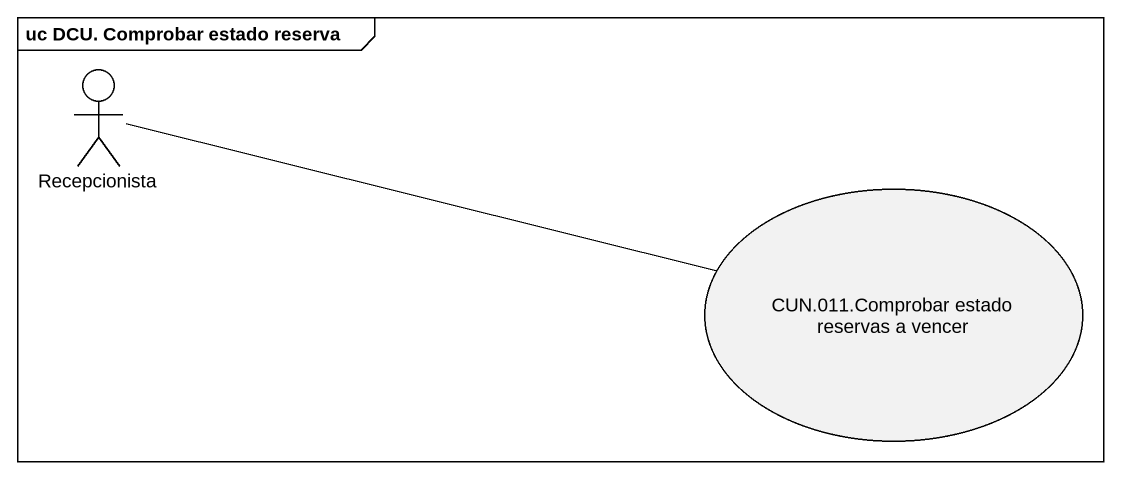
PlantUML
@startuml
mainframe uc DCU. Comprobar estado reserva
actor Recepcionista
usecase "CUN.011.Comprobar estado reservas a vencer" as CUN_011_Comprobar_estado
Recepcionista -right- CUN_011_Comprobar_estado
@enduml
